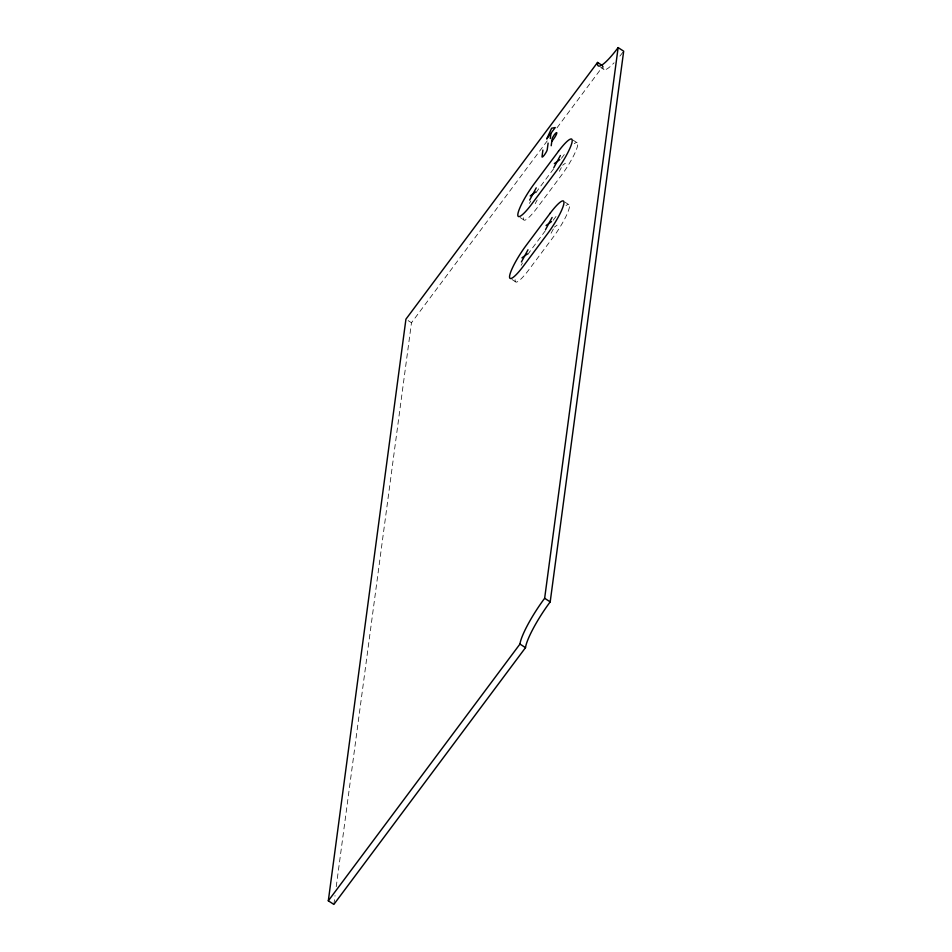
<?xml version="1.0" encoding="UTF-8"?>
<svg xmlns="http://www.w3.org/2000/svg" width="952" height="952" viewBox="0 0 952 952"><rect width="100%" height="100%" fill="white"/><g stroke="black" fill="none" stroke-linecap="round" stroke-linejoin="round"><path stroke-width="0.71" stroke-dasharray="4.76 3.57" d="M333.866 904.4L335.044 895.57M336.223 886.728L411.478 322.764L547.221 140.908M535.202 203.657L537.178 200.003M559.336 171.324L561.311 167.671M551.077 233.24L553.707 228.349M556.98 127.842L603.116 66.033A40.293 7.14 -57 0 0 614.076 62.796M553.659 168.766L539.867 187.235A26.858 4.76 -57 0 0 535.917 192.816M561.418 158.365L564 154.902A26.858 4.76 -57 0 1 565.571 152.855M545.401 230.67L531.609 249.15A26.858 4.76 -57 0 0 527.658 254.731M553.16 220.281L555.742 216.818A26.858 4.76 -57 0 1 557.313 214.759M562.632 165.22L565.369 163.244M554.373 227.135L557.11 225.16M600.724 67.485L604.044 69.639M573.116 140.158L577.555 143.038M564.857 202.062L569.296 204.942M520.244 217.591L523.564 219.745M511.974 279.495L515.306 281.649M408.146 320.61L411.478 322.764M622.81 52.348A40.293 7.14 -57 0 1 618.443 57.858M523.41 217.758A26.858 4.76 -57 0 0 537.118 207.869L561.252 175.537A26.858 4.76 -57 0 0 576.031 150.499A26.858 4.76 -57 0 0 574.27 143.633M529.419 203.419A26.858 4.76 -57 0 1 530.74 201.086M515.151 279.674A26.858 4.76 -57 0 0 528.86 269.785L552.993 237.453A26.858 4.76 -57 0 0 567.773 212.415A26.858 4.76 -57 0 0 566.012 205.549M521.16 265.322A26.858 4.76 -57 0 1 522.481 262.99"/><path stroke-width="1.43" d="M328.321 900.806L405.933 319.17L597.57 62.439A40.293 7.14 -57 0 0 618.134 47.6L623.679 51.194L550.197 601.878A40.293 7.14 -57 0 0 525.504 647.658L333.866 904.4L328.321 900.806L519.959 644.064A40.293 7.14 -57 0 1 544.651 598.284L618.134 47.6M542.89 150.095L542.021 156.652A4.641 0.821 -57 0 0 544.389 154.938A4.641 0.821 -57 0 0 547.233 149.666L548.114 143.097M550.256 138.54L550.958 133.28L555.23 127.556L551.625 128.211L546.686 139.004L550.649 133.685M551.196 145.739L552.255 138.135L554.159 134.994A5.176 0.916 -57 0 1 556.801 133.09A5.176 0.916 -57 0 1 553.624 138.98L552.077 141.063M529.657 200.063L536.238 187.853M553.79 167.73L560.371 155.521M521.398 261.978L527.979 249.769M545.532 229.646L552.112 217.437M554.338 163.601L559.824 159.65M530.204 195.934L535.69 191.983M546.079 225.517L551.565 221.554M521.946 257.849L527.432 253.886M597.57 62.439L602.009 65.307M544.651 598.284L550.197 601.878M519.959 644.064L525.504 647.658M558.455 151.309L534.322 183.641A26.858 4.76 -57 0 0 517.864 214.164A26.858 4.76 -57 0 0 531.573 204.275L555.706 171.943A26.858 4.76 -57 0 0 572.164 141.42A26.858 4.76 -57 0 0 558.455 151.309M550.197 213.224L526.063 245.556A26.858 4.76 -57 0 0 509.606 276.08A26.858 4.76 -57 0 0 523.314 266.191L547.448 233.859A26.858 4.76 -57 0 0 563.905 203.335A26.858 4.76 -57 0 0 550.197 213.224"/></g></svg>
